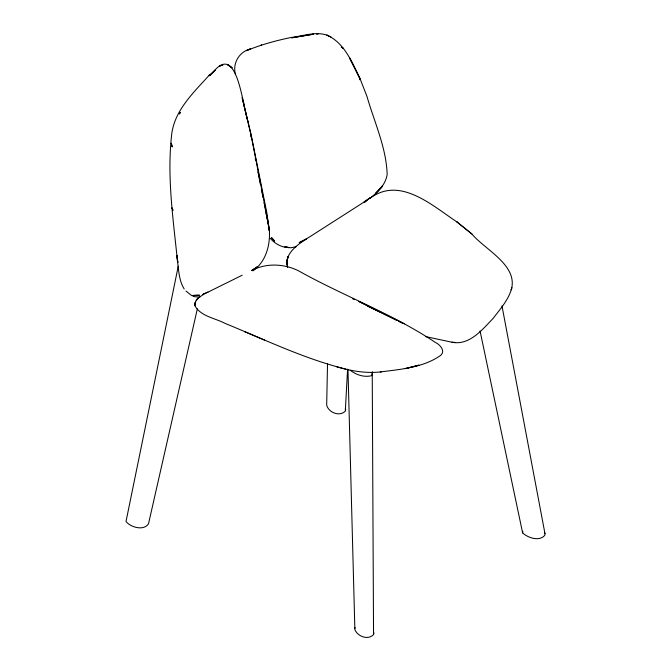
<?xml version="1.0" encoding="UTF-8"?>
<svg xmlns="http://www.w3.org/2000/svg" width="671" height="671" viewBox="0 0 671 671"><rect width="100%" height="100%" fill="white"/><g stroke="black" fill="none" stroke-linecap="round" stroke-linejoin="round"><path stroke-width="1.01" d="M327.532 363.405L326.676 405.2C328.698 412.598 339.467 416.976 345.313 411.147L347.586 369.235M372.128 374.452L372.464 371.784M372.095 375.181L372.17 373.437M287.297 261.975L287.574 267.251C283.858 254.007 297.068 245.058 306.53 238.868L364.546 201.745M287.381 261.816L287.138 264.617L287.473 259.241M501.975 305.875L544.986 533.713L544.827 535.307C539.308 541.824 527.8 537.807 522.625 532.9L480.05 330.937M522.625 532.9L522.826 531.281M178.251 266.236L126.014 521.493C130.434 527.247 143.77 531.222 148.509 523.799L197.341 308.886M287.683 258.31L288.102 256.439L286.987 261.883L287.574 267.251M350.304 370.283C356.091 374.896 364.16 377.555 371.491 375.735L372.246 374.913L373.546 634.665C367.767 640.402 357.878 636.519 354.875 629.692L347.964 369.276M354.8 628.442L355.152 627.645M209.327 75.127L208.975 75.555L215.165 70.178L209.587 75.638M209.084 75.362C193.164 93.009 173.428 111.344 171.466 136.54C167.02 178.008 173.294 219.585 177.438 260.784C178.754 270.262 178.947 280.604 184.189 288.958M209.57 75.714L210.912 74.498M212.254 73.29C234.271 44.177 240.671 92.523 244.571 106.253M252.883 270.866C267.083 261.103 271.143 242.038 268.928 225.85M364.798 202.273L367.062 200.453M369.318 198.641C377.505 192.669 385.473 184.978 387.167 174.544C386.337 147.628 374.334 122.13 366.978 96.456L360.084 78.75L349.641 58.016L360.134 79.019C352.241 62.705 344.634 42.919 326.878 35.102C315.085 31.21 302.621 36.234 290.828 37.534C275.655 40.654 260.667 44.856 246.349 50.702L250.585 48.866C239.245 51.592 232.183 63.435 235.529 74.682M251.801 270.472L257.136 266.941L251.801 270.472C266.202 262.814 284.043 263.661 298.469 270.782C343.401 295.97 392.434 313.751 435.353 342.436C440.268 344.651 446.249 351.654 439.933 355.89C422.722 367.658 400.377 369.369 380.247 371.944M203.816 294.317C200.478 296.507 195.11 298.922 195.353 303.695L195.555 301.648L194.8 305.573C200.671 316.444 214.963 318.029 224.953 323.338C264.768 339.627 303.82 358.624 345.716 369.1M370.065 198.331C399.849 175.668 432.61 205.871 457.068 222.034L457.412 222.294M208.228 292.019L242.214 275.211M296.364 246.685L290.87 247.758L286.5 247.381L289.1 247.565C281.786 247.666 274.909 243.749 270.22 238.289M406.953 368.169L418.972 365.167L405.016 368.639M381.522 371.843C366.366 373.613 351.05 371.063 336.532 366.702M452.086 342.244L425.389 336.557M199.883 297.136L193.994 296.582M454.988 342.386L452.002 342.244C469.515 345.741 482.357 329.528 493.068 318.457C500.298 308.962 508.912 299.526 511.83 287.633L511.227 289.906C518.616 265.364 484.789 249.629 471.939 234.036L457.068 222.034L471.939 234.036M264.584 340.113L244.437 331.575M330.954 37.022L326.878 35.102L328.58 35.907M404.512 323.85L358.616 301.363L381.606 312.636M352.569 298.696L354.422 299.61M367.356 306.01L397.073 320.545M398.876 321.484L402.634 323.279M191.856 295.71L185.951 291.046M341.296 46.978L343.082 48.178L341.338 47.029M544.5 532.833L544.986 533.713M177.647 262.017L176.959 255.458L177.865 262.411L177.446 261.489M242.248 97.723L251.113 135.433L268.593 224.676M242.13 97.79L247.825 121.552M177.438 260.784L177.647 261.598M345.347 408.295L345.766 409.931M244.009 105.221L251.264 135.349L266.848 212.908L268.568 225.573L266.085 212.866M250.543 134.829L250.946 136.884M255.24 158.448L255.651 160.503M257.899 171.801L258.31 173.848M258.721 175.903L260.356 184.122M261.38 189.256L263.015 197.467M264.038 202.6L265.825 211.868M266.035 212.9L266.412 214.854M266.798 216.808L267.754 221.698M268.132 223.653L268.517 225.607M268.786 227.268L269.222 230.614M268.685 226.53L269.188 230.354M373.814 632.627L373.906 633.751M287.23 259.568L287.456 262.554L287.23 259.568M195.068 303.091L194.8 305.573L195.404 302.319L195.068 303.091M180.231 112.535L179.409 113.877L180.231 112.535M382.218 186.11L380.767 187.796L382.218 186.11M261.514 45.091L260.667 45.485L261.514 45.091M197.702 298.637L196.242 300.298L198.465 297.84L197.702 298.637M382.453 186.161L375.575 193.424L382.453 186.161M359.966 79.337L359.606 79.648L359.966 79.337M370.543 197.576L364.252 201.854L370.543 197.576M306.454 238.918L299.249 242.625L306.454 238.918M192.778 295.668L193.198 296.087L192.778 295.668M207.859 292.145L202.961 294.334L207.859 292.145M220.273 65.758L219.61 66.001L222.889 65.045L220.273 65.758M302.915 35.907L291.734 37.819L313.458 34.213L302.915 35.907M199.295 295.198L193.164 295.45L199.295 295.198M318.054 33.793L316.46 33.877L318.138 33.785M172.212 146.823L171.281 143.3L172.212 146.823M289.1 247.565L284.999 246.911L289.1 247.565M229.91 66.203L227.796 64.869L232.166 67.821L229.91 66.203M274.573 240.973L271.654 237.786L274.573 240.973M185.188 290.065L185.188 290.065M172.95 210.208L171.986 208.027L172.95 210.208"/></g></svg>
